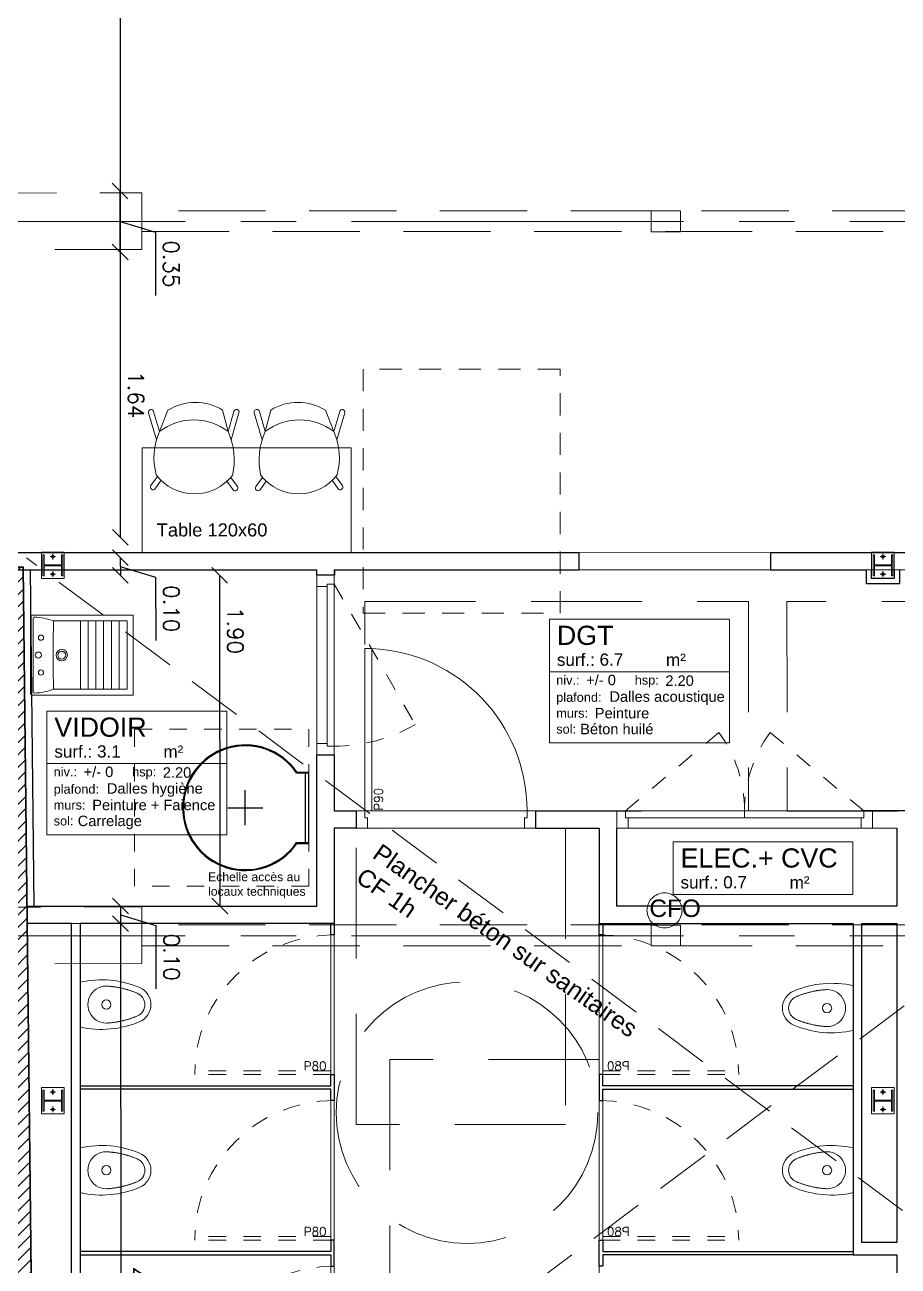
# Model space of a CAD drawing. Header units: metres. Extents: x -32.2 to 3, y -11.4 to 27.4.
# Drawn here: x -27.67 to -22.66, y 2.24 to 9.36 of the extents above; entities that cross this region are included whole.
import ezdxf

# ---------------------------------------------------------------- set-up
doc = ezdxf.new("R2010")
doc.units = ezdxf.units.M
doc.header["$PDMODE"] = 35
for name, pattern in [('1808PS0Ex1$0$CENTER2', [28.575, 19.05, -3.175, 3.175, -3.175]), ('1808PS0Ex1$0$DASHED', [0.75, 0.5, -0.25]), ('1808PS0Ex1$0$DASHED2', [9.525, 6.35, -3.175]), ('1808PS0Ex1$0$INTERROMPU2', [9.525, 6.35, -3.175]), ('DASHED', [0.75, 0.5, -0.25]), ('DASHED2', [9.525, 6.35, -3.175]), ('INTERROMPU2', [9.525, 6.35, -3.175])]:
    doc.linetypes.add(name, pattern=pattern)
doc.layers.get('0').update_dxf_attribs({"linetype": 'CONTINUOUS'})
doc.layers.get('DEFPOINTS').update_dxf_attribs({"linetype": 'CONTINUOUS'})
for name, color, linetype, lineweight in [('1808PS0Ex1$0$Ar0-Axe2', 25, '1808PS0Ex1$0$CENTER2', 5), ('1808PS0Ex1$0$Ar0-Handicap', 25, '1808PS0Ex1$0$INTERROMPU2', 5), ('1808PS0Ex1$0$Ar0-Texte1', 25, 'CONTINUOUS', 15), ('1808PS0Ex1$0$Ar2-Maçon', 25, 'CONTINUOUS', 35), ('1808PS0Ex1$0$Ar6-Projection', 33, '1808PS0Ex1$0$DASHED2', 9), ('Ar0-Cote', 1, 'CONTINUOUS', 5), ('Ar0-Etiquettes', 9, 'CONTINUOUS', 5), ('Ar0-Handicap', 8, 'INTERROMPU2', 5), ('Ar0-Texte1', 2, 'CONTINUOUS', 15), ('Ar0-Texte2', 6, 'CONTINUOUS', 15), ('Ar2-Vue-FIN', 9, 'CONTINUOUS', 9), ('Ar3-Charpente', 6, 'CONTINUOUS', 18), ('Ar4-Incendie', 1, 'CONTINUOUS', 25), ('Ar4-Plomberie', 1, 'CONTINUOUS', 5), ('Ar6-Cloison', 3, 'CONTINUOUS', 25), ('Ar6-Doublage', 2, 'CONTINUOUS', 25), ('Ar6-Projection', 1, 'DASHED2', 9), ('Ar7-Porte', 4, 'CONTINUOUS', 9), ('Ar8-Serrurerie', 4, 'CONTINUOUS', 18), ('Ar9-Mobilier-2', 2, 'CONTINUOUS', 9)]:
    doc.layers.add(name, color=color, linetype=linetype, lineweight=lineweight)
doc.layers.add('Ar0-SU', color=42, linetype='CONTINUOUS', lineweight=5, plot=False)
doc.styles.add('1808PS0Ex1$0$HELV', font='swiss.ttf')
doc.styles.add('HELV', font='swiss.ttf')
doc.styles.get("Standard").update_dxf_attribs({"font": 'romans.shx'})
doc.dimstyles.new('50E', dxfattribs={"dimscale": 0.5, "dimtxt": 0.18, "dimasz": 0.18, "dimexe": 0.18, "dimexo": 0.0625, "dimgap": 0.09, "dimtad": 1, "dimzin": 0, "dimdsep": 46, "dimtxsty": 'Standard', "dimblk1": 'OBLIQUE', "dimblk2": 'OBLIQUE', "dimsah": 1, "dimcen": 0, "dimse1": 1, "dimse2": 1, "dimclrt": 256, "dimadec": 0, "dimazin": 0, "dimtfac": 1, "dimtofl": 0, "dimtmove": 0, "dimatfit": 3, "dimldrblk": 'OBLIQUE', "dimfxl": 1, "dimtolj": 1, "dimtzin": 0, "dimarcsym": 0})

# ---------------------------------------------------------------- blocks, each defined once
blk = doc.blocks.new('1808PS0Ex1')
at = {"layer": '1808PS0Ex1$0$Ar2-Maçon'}
h = blk.add_hatch(dxfattribs=at)
h.set_pattern_fill('ANSI31', color=256, scale=0.4, style=0)
h.set_pattern_definition([(45, (-30.7073, -100), (-0.03535534, 0.03535534), [])])
h.paths.add_polyline_path([(-27.6167, 0.55), (-27.7769, 0.55), (-27.7706, 0), (-27.6106, 0)])
h.paths.add_polyline_path([(-28.7406, 9.2812), (-28.9006, 9.2812), (-28.9006, 6.0906), (-27.8406, 6.0906), (-27.7866, 1.3494), (-27.6262, 1.3494), (-27.6806, 6.2506), (-28.7406, 6.2506)])
h.paths.add_polyline_path([(-28.9006, 11.2112), (-28.7406, 11.2112), (-28.7406, 24.3785), (-6.0806, 24.3785), (-0.4017, 24.4068), (-0.3884, 23.602), (0.2715, 23.6128), (0.2551, 24.6101), (-6.0811, 24.5785), (-30.4082, 24.5785), (-30.4082, 24.3785), (-28.9006, 24.3785)])
at = {"layer": '1808PS0Ex1$0$Ar0-Axe2', "ltscale": 0.1}
for p, q in [((1.824, 8.2311), (-30.4082, 8.2311)), ((1.824, 4.1361), (-30.4082, 4.1361))]:
    blk.add_line(p, q, dxfattribs=at)
at = {"layer": '1808PS0Ex1$0$Ar0-Handicap', "ltscale": 0.1}
blk.add_circle((-24.0032, 4.2813), 0.1005, dxfattribs=at)
at = {"layer": '1808PS0Ex1$0$Ar2-Maçon'}
blk.add_lwpolyline([(-27.7769, 0.55), (-27.7706, 0), (-27.6106, 0), (-27.6806, 6.2506), (-28.7406, 6.2506), (-28.7406, 9.2812)], dxfattribs=at)
at = {"layer": '1808PS0Ex1$0$Ar6-Projection', "linetype": '1808PS0Ex1$0$DASHED'}
for points in [[(-28.7406, 8.3936), (-27.0002, 8.3961), (-27.0002, 8.0711), (-28.7406, 8.0686)], [(-21.0409, 8.2936), (-27.0002, 8.2936), (-27.0002, 8.1736), (-21.0409, 8.1736)], [(-24.0806, 8.2926), (-23.9106, 8.2926), (-23.9106, 8.1726), (-24.0806, 8.1726)], [(-28.8306, 4.2986), (-27.0002, 4.3011), (-27.0002, 3.9761), (-28.8306, 3.9736)], [(-21.0409, 4.1986), (-27.0002, 4.1986), (-27.0002, 4.0786), (-21.0409, 4.0786)], [(-24.0806, 4.1976), (-23.9106, 4.1976), (-23.9106, 4.0776), (-24.0806, 4.0776)]]:
    blk.add_lwpolyline(points, close=True, dxfattribs=at)
at = {"layer": '1808PS0Ex1$0$Ar0-Texte1', "insert": (-24.0899, 4.3439), "char_height": 0.1, "attachment_point": 1, "style": '1808PS0Ex1$0$HELV'}
blk.add_mtext_dynamic_manual_height_columns('CFO', width=0.214538, gutter_width=4, heights=[0], dxfattribs=at)
blk = doc.blocks.new('WC2')
at = {"layer": 'Ar4-Plomberie'}
h = blk.add_hatch(color=255, dxfattribs=at)
h.dxf.hatch_style = 1
h.paths.add_polyline_path([(0.145, 0), (-0.145, 0, 0.157578), (-0.1105, -0.3869, 0.661383), (0.1104, -0.387, 0.157625)])
h.paths.add_polyline_path([(0.12, -0.17), (0.1199, -0.1741), (0.1194, -0.1782), (0.1193, -0.1823), (0.1188, -0.1864), (0.1187, -0.1906), (0.1182, -0.1946), (0.1178, -0.1987), (0.1174, -0.2028), (0.1169, -0.2069), (0.1165, -0.211), (0.1159, -0.2151), (0.1154, -0.2191), (0.1149, -0.2232), (0.1142, -0.2273), (0.1136, -0.2313), (0.113, -0.2354), (0.1123, -0.2395), (0.1117, -0.2435), (0.1107, -0.2475), (0.1101, -0.2516), (0.1093, -0.2556), (0.1087, -0.2597), (0.1059, -0.2717), (0.105, -0.2759), (0.1038, -0.2799), (0.103, -0.284), (0.1017, -0.288), (0.1009, -0.2921), (0.0997, -0.2962), (0.0986, -0.3002), (0.0975, -0.3042), (0.0963, -0.3082), (0.0951, -0.3122), (0.0938, -0.3162), (0.0926, -0.3202), (0.0913, -0.3242), (0.0899, -0.3282), (0.0886, -0.3321), (0.0873, -0.3361), (0.0858, -0.34), (0.0844, -0.344), (0.0828, -0.3479), (0.0814, -0.3518), (0.08, -0.3557), (0.0786, -0.3597), (0.0736, -0.3713, -0.661119), (-0.0736, -0.3714), (-0.0786, -0.3597), (-0.08, -0.3557), (-0.0814, -0.3518), (-0.0828, -0.3479), (-0.0844, -0.344), (-0.0858, -0.34), (-0.0873, -0.3361), (-0.0886, -0.3321), (-0.0899, -0.3282), (-0.0913, -0.3242), (-0.0926, -0.3202), (-0.0938, -0.3162), (-0.0951, -0.3122), (-0.0963, -0.3082), (-0.0975, -0.3042), (-0.0986, -0.3002), (-0.0997, -0.2962), (-0.1009, -0.2921), (-0.1017, -0.288), (-0.103, -0.284), (-0.1038, -0.2799), (-0.105, -0.2759), (-0.1059, -0.2717), (-0.1087, -0.2597), (-0.1093, -0.2556), (-0.1101, -0.2516), (-0.1107, -0.2475), (-0.1117, -0.2435), (-0.1123, -0.2395), (-0.113, -0.2354), (-0.1136, -0.2313), (-0.1142, -0.2273), (-0.1149, -0.2232), (-0.1154, -0.2191), (-0.1159, -0.2151), (-0.1165, -0.211), (-0.1169, -0.2069), (-0.1174, -0.2028), (-0.1178, -0.1987), (-0.1182, -0.1946), (-0.1187, -0.1906), (-0.1188, -0.1864), (-0.1193, -0.1823), (-0.1194, -0.1782), (-0.1199, -0.1741), (-0.12, -0.17, -1)], flags=16)
h.paths.add_polyline_path([(0.03, -0.17, -1), (-0.03, -0.17, -1)], flags=0)
h.paths.add_polyline_path([(-0.12, -0.17), (-0.1199, -0.1741), (-0.1194, -0.1782), (-0.1193, -0.1823), (-0.1188, -0.1864), (-0.1187, -0.1906), (-0.1182, -0.1946), (-0.1178, -0.1987), (-0.1174, -0.2028), (-0.1169, -0.2069), (-0.1165, -0.211), (-0.1159, -0.2151), (-0.1154, -0.2191), (-0.1149, -0.2232), (-0.1142, -0.2273), (-0.1136, -0.2313), (-0.113, -0.2354), (-0.1123, -0.2395), (-0.1117, -0.2435), (-0.1107, -0.2475), (-0.1101, -0.2516), (-0.1093, -0.2556), (-0.1087, -0.2597), (-0.1059, -0.2717), (-0.105, -0.2759), (-0.1038, -0.2799), (-0.103, -0.284), (-0.1017, -0.288), (-0.1009, -0.2921), (-0.0997, -0.2962), (-0.0986, -0.3002), (-0.0975, -0.3042), (-0.0963, -0.3082), (-0.0951, -0.3122), (-0.0938, -0.3162), (-0.0926, -0.3202), (-0.0913, -0.3242), (-0.0899, -0.3282), (-0.0886, -0.3321), (-0.0873, -0.3361), (-0.0858, -0.34), (-0.0844, -0.344), (-0.0828, -0.3479), (-0.0814, -0.3518), (-0.08, -0.3557), (-0.0786, -0.3597), (-0.0736, -0.3714, 0.661119), (0.0736, -0.3713), (0.0786, -0.3597), (0.08, -0.3557), (0.0814, -0.3518), (0.0828, -0.3479), (0.0844, -0.344), (0.0858, -0.34), (0.0873, -0.3361), (0.0886, -0.3321), (0.0899, -0.3282), (0.0913, -0.3242), (0.0926, -0.3202), (0.0938, -0.3162), (0.0951, -0.3122), (0.0963, -0.3082), (0.0975, -0.3042), (0.0986, -0.3002), (0.0997, -0.2962), (0.1009, -0.2921), (0.1017, -0.288), (0.103, -0.284), (0.1038, -0.2799), (0.105, -0.2759), (0.1059, -0.2717), (0.1087, -0.2597), (0.1093, -0.2556), (0.1101, -0.2516), (0.1107, -0.2475), (0.1117, -0.2435), (0.1123, -0.2395), (0.113, -0.2354), (0.1136, -0.2313), (0.1142, -0.2273), (0.1149, -0.2232), (0.1154, -0.2191), (0.1159, -0.2151), (0.1165, -0.211), (0.1169, -0.2069), (0.1174, -0.2028), (0.1178, -0.1987), (0.1182, -0.1946), (0.1187, -0.1906), (0.1188, -0.1864), (0.1193, -0.1823), (0.1194, -0.1782), (0.1199, -0.1741), (0.12, -0.17, 1)], flags=16)
blk.add_line((-0.145, 0), (0.145, 0), dxfattribs=at)
for points in [[(-0.12, -0.17), (-0.1199, -0.1741), (-0.1194, -0.1782), (-0.1193, -0.1823), (-0.1188, -0.1864), (-0.1187, -0.1906), (-0.1182, -0.1946), (-0.1178, -0.1987), (-0.1174, -0.2028), (-0.1169, -0.2069), (-0.1165, -0.211), (-0.1159, -0.2151), (-0.1154, -0.2191), (-0.1149, -0.2232), (-0.1142, -0.2273), (-0.1136, -0.2313), (-0.113, -0.2354), (-0.1123, -0.2395), (-0.1117, -0.2435), (-0.1107, -0.2475), (-0.1101, -0.2516), (-0.1093, -0.2556), (-0.1087, -0.2597), (-0.1059, -0.2717), (-0.105, -0.2759), (-0.1038, -0.2799), (-0.103, -0.284), (-0.1017, -0.288), (-0.1009, -0.2921), (-0.0997, -0.2962), (-0.0986, -0.3002), (-0.0975, -0.3042), (-0.0963, -0.3082), (-0.0951, -0.3122), (-0.0938, -0.3162), (-0.0926, -0.3202), (-0.0913, -0.3242), (-0.0899, -0.3282), (-0.0886, -0.3321), (-0.0873, -0.3361), (-0.0858, -0.34), (-0.0844, -0.344), (-0.0828, -0.3479), (-0.0814, -0.3518), (-0.08, -0.3557), (-0.0786, -0.3597), (-0.0736, -0.3713)], [(0.12, -0.17), (0.1199, -0.1741), (0.1194, -0.1782), (0.1193, -0.1823), (0.1188, -0.1864), (0.1187, -0.1906), (0.1182, -0.1946), (0.1178, -0.1987), (0.1174, -0.2028), (0.1169, -0.2069), (0.1165, -0.211), (0.1159, -0.2151), (0.1154, -0.2191), (0.1149, -0.2232), (0.1142, -0.2273), (0.1136, -0.2313), (0.113, -0.2354), (0.1123, -0.2395), (0.1117, -0.2435), (0.1107, -0.2475), (0.1101, -0.2516), (0.1093, -0.2556), (0.1087, -0.2597), (0.1059, -0.2717), (0.105, -0.2759), (0.1038, -0.2799), (0.103, -0.284), (0.1017, -0.288), (0.1009, -0.2921), (0.0997, -0.2962), (0.0986, -0.3002), (0.0975, -0.3042), (0.0963, -0.3082), (0.0951, -0.3122), (0.0938, -0.3162), (0.0926, -0.3202), (0.0913, -0.3242), (0.0899, -0.3282), (0.0886, -0.3321), (0.0873, -0.3361), (0.0858, -0.34), (0.0844, -0.344), (0.0828, -0.3479), (0.0814, -0.3518), (0.08, -0.3557), (0.0786, -0.3597), (0.0736, -0.3713)]]:
    blk.add_lwpolyline(points, dxfattribs=at)
blk.add_circle((0, -0.17), 0.03, dxfattribs=at)
for centre, radius, start, end in [((0.4709, -0.14), 0.6316, 167.19287, 203.0127), ((0, -0.17), 0.12, 352.4736, 187.5239), ((-0.4709, -0.14), 0.6316, 336.9874, 12.80713), ((0, -0.34), 0.12, 203.0126, 336.9874), ((0, -0.34), 0.08, 203.0126, 337.2732)]:
    blk.add_arc(centre, radius, start, end, dxfattribs=at)
blk = doc.blocks.new('P90e10')
for points in [[(0.09, 0.1), (0.09, 1.03), (0.05, 1.03), (0.05, 0.1)], [(0.05, 0.1), (0.05, 0.06), (0.065, 0.06), (0.065, 0), (0, 0), (0, 0.1)], [(0.965, 0.06), (0.965, 0), (1.03, 0), (1.03, 0.1), (0.98, 0.1), (0.98, 0.06)]]:
    blk.add_lwpolyline(points, close=True)
blk.add_arc((0.0492, 0.1001), 0.9308, 359.99266, 87.49163)
blk.add_attdef('PORTE', (0.153, 0.1), '', height=0.05, rotation=90)
blk = doc.blocks.new('P90e10pl')
for points in [[(0, -0.05), (0.04, -0.05), (0.04, -0.065), (0.1, -0.065), (0.1, 0), (0, 0)], [(0.04, -0.05), (0.04, -0.98), (0, -0.98), (0, -0.05)], [(0.04, -0.965), (0.1, -0.965), (0.1, -1.03), (0, -1.03), (0, -0.98), (0.04, -0.98)]]:
    blk.add_lwpolyline(points, close=True)
at = {"layer": 'Ar2-Vue-FIN', "linetype": 'DASHED', "ltscale": 0.2}
blk.add_lwpolyline([(0, -0.05), (-0.4651, -0.8555)], dxfattribs=at)
blk.add_arc((-0.0001, -0.0492), 0.9308, 240.03014, 270.00734, dxfattribs=at)
blk = doc.blocks.new('Etiq-BIG-piece')
at = {"layer": 'Ar0-Texte1'}
blk.add_lwpolyline([(-0.4659, 0.6589), (0.5659, 0.6589), (0.5659, 0.3576), (-0.4659, 0.3576)], close=True, dxfattribs=at)
at = {"layer": 'Ar0-Texte2'}
blk.add_lwpolyline([(-0.4659, 0.6589), (0.5659, 0.6589), (0.5659, -0.05), (-0.4659, -0.05)], close=True, dxfattribs=at)
at = {"layer": 'Ar0-Texte1', "char_height": 0.07, "width": 0.155302, "attachment_point": 1, "style": 'HELV'}
for s, insert in [('surf.:', (-0.423, 0.4616)), ('m²', (0.2025, 0.4616))]:
    blk.add_mtext(s, dxfattribs=dict(at, insert=insert))
at = {"layer": 'Ar0-Texte1', "style": 'HELV'}
blk.add_attdef('NOM', (-0.423, 0.5117), '', height=0.11, rotation=360, dxfattribs=at)
blk.add_attdef('SURFACE', (-0.1783, 0.3926), '', height=0.07, dxfattribs=at)
at = {"layer": 'Ar0-Texte2', "width": 0.141184, "attachment_point": 1, "style": 'HELV'}
for s, insert, char_height in [('{\\fArial|b0|i0|c0|p34;niv.:}', (-0.4269, 0.3364), 0.052306), ('{\\fArial|b0|i0|c0|p34;hsp:}', (0.0233, 0.3364), 0.05229), ('{\\fArial|b0|i0|c0|p34;plafond:}', (-0.4269, 0.2377), 0.052306), ('{\\fArial|b0|i0|c0|p34;murs:}', (-0.4269, 0.1466), 0.052306), ('{\\fArial|b0|i0|c0|p34;sol:}', (-0.4269, 0.0554), 0.052306)]:
    blk.add_mtext(s, dxfattribs=dict(at, insert=insert, char_height=char_height))
at = {"layer": 'Ar0-Texte2', "style": 'HELV'}
for tag, p in [('NIV', (-0.2549, 0.2805)), ('HSP', (0.1991, 0.2767)), ('MTX-P', (-0.1218, 0.1855)), ('MTX-MURS', (-0.2055, 0.0904)), ('MTX-SOL', (-0.2891, -0.0007))]:
    blk.add_attdef(tag, p, '', height=0.06, rotation=360, dxfattribs=at)
blk = doc.blocks.new('Etiq-SML-piece')
at = {"layer": 'Ar0-Texte1'}
blk.add_lwpolyline([(-0.4659, 0.6589), (0.5659, 0.6589), (0.5659, 0.3576), (-0.4659, 0.3576)], close=True, dxfattribs=at)
at = {"layer": 'Ar0-Texte1', "char_height": 0.07, "width": 0.155302, "attachment_point": 1, "style": 'HELV'}
for s, insert in [('surf.:', (-0.423, 0.4616)), ('m²', (0.2025, 0.4616))]:
    blk.add_mtext(s, dxfattribs=dict(at, insert=insert))
at = {"layer": 'Ar0-Texte1', "style": 'HELV'}
blk.add_attdef('NOM', (-0.423, 0.5117), '', height=0.11, rotation=360, dxfattribs=at)
blk.add_attdef('SURFACE', (-0.1783, 0.3926), '', height=0.07, dxfattribs=at)
blk = doc.blocks.new('LOTTUS')
blk.add_lwpolyline([(0.1099, -0.2173, -0.495738), (0.1065, 0.219, -0.164412), (0.3582, 0.1947, -0.338116), (0.3577, -0.199, -0.174593)], format="xyb", close=True)
for points in [[(0.0727, 0.1881), (0.0244, 0.2237, -1), (0.0422, 0.2478), (0.0945, 0.2093)], [(0.3111, 0.2124), (0.4651, 0.2569, -1), (0.4735, 0.228), (0.3582, 0.1947)], [(0.3582, 0.1947), (0.4807, 0.1632, -0.283272), (0.4803, -0.1512), (0.3577, -0.199)], [(0.0782, -0.1885), (0.0299, -0.2241, 1), (0.0477, -0.2482), (0.1001, -0.2096)], [(0.3099, -0.2165), (0.4651, -0.2613, 1), (0.4735, -0.2325), (0.3582, -0.1992)]]:
    blk.add_lwpolyline(points, format="xyb")
blk = doc.blocks.new('MOB_1xtable120x60')
for points in [[(0, 0.6), (1.2, 0.6), (1.2, 0), (0, 0), (0, 0.6)], [(1.2, 0), (1.2, 0.6)], [(1.2, 0.6), (1.2, 0)]]:
    blk.add_lwpolyline(points)
at = {"xscale": -0.9999999999999997, "rotation": 269.9974454523129}
blk.add_blockref('LOTTUS', (0.2991, 0.3349), dxfattribs=at)
at = {"rotation": 90.00255448109125}
blk.add_blockref('LOTTUS', (0.9009, 0.3349), dxfattribs=at)
at = {"layer": 'Ar0-Texte2', "insert": (0.0841, 0.1661), "char_height": 0.075, "attachment_point": 1, "style": 'HELV'}
blk.add_mtext_dynamic_manual_height_columns('Table 120x60', width=1.293246, gutter_width=4, heights=[0], dxfattribs=at)
blk = doc.blocks.new('Vidoir')
for p, q in [((0, 0), (-0.2202, 0)), ((0, 0), (0.2202, 0)), ((-0.1659, -0.015), (-0.2079, -0.015)), ((0, -0.015), (-0.1659, -0.015)), ((0, -0.015), (0.1659, -0.015)), ((0.1659, -0.015), (0.2079, -0.015))]:
    blk.add_line(p, q)
for points in [[(-0.23, -0.0079), (-0.23, -0.5079), (-0.23, -0.589), (0, -0.589)], [(0.23, -0.0079), (0.23, -0.5079), (0.23, -0.589), (0, -0.589)], [(-0.1961, -0.1317), (-0.1961, -0.5079), (-0.1961, -0.5551), (0, -0.5551)], [(0.1961, -0.1317), (0.1961, -0.5079), (0.1961, -0.5551), (0, -0.5551)], [(-0.1961, -0.287), (0, -0.287)], [(-0.1961, -0.3312), (0, -0.3312)], [(0.1961, -0.287), (0, -0.287)], [(0.1961, -0.3312), (0, -0.3312)], [(-0.1961, -0.3754), (0, -0.3754)], [(-0.1961, -0.4196), (0, -0.4196)], [(0.1961, -0.3754), (0, -0.3754)], [(0.1961, -0.4196), (0, -0.4196)], [(-0.1961, -0.4638), (0, -0.4638)], [(0.1961, -0.4638), (0, -0.4638)], [(-0.1961, -0.5079), (0, -0.5079)], [(0.1961, -0.5079), (0, -0.5079)]]:
    blk.add_lwpolyline(points)
for centre, radius in [((-0.1, -0.06), 0.015), ((0, -0.045), 0.0175), ((0.1, -0.06), 0.015), ((0, -0.1793), 0.0325), ((0, -0.1793), 0.0225)]:
    blk.add_circle(centre, radius)
for centre, radius, start, end in [((-0.2202, -0.01), 0.01, 90, 168.15863), ((-0.2079, -0.025), 0.01, 90, 168.9305), ((0.1514, -0.0058), 0.3696, 182.67596, 199.90376), ((-0.1514, -0.0058), 0.3696, 340.09624, 357.32404), ((0.2079, -0.025), 0.01, 11.0695, 90), ((0.2202, -0.01), 0.01, 11.84137, 90), ((0.8357, -110.9755), 110.8487, 90.431965, 90.533323), ((-0.8357, -110.9755), 110.8487, 89.466679, 89.568036)]:
    blk.add_arc(centre, radius, start, end)
blk = doc.blocks.new('1808-Porte local CVC')
at = {"layer": 'Ar2-Vue-FIN', "linetype": 'DASHED', "ltscale": 0.2}
for points in [[(-24.0874, 4.8527), (-23.5515, 5.3009)], [(-22.7209, 4.8527), (-23.2569, 5.3009)]]:
    blk.add_lwpolyline(points, dxfattribs=at)
for centre, start, end in [((-24.1574, 4.8535), 359.94014, 36.44101), ((-22.6509, 4.8535), 143.55899, 180.05986)]:
    blk.add_arc(centre, 0.7533, start, end, dxfattribs=at)
at = {"layer": 'Ar7-Porte'}
for points in [[(-24.0874, 4.8527), (-24.0874, 4.8127), (-24.0724, 4.8127), (-24.0724, 4.7527), (-24.1374, 4.7527), (-24.1374, 4.8527)], [(-24.0874, 4.8127), (-23.4042, 4.8127), (-23.4042, 4.8527), (-24.0874, 4.8527)], [(-22.7209, 4.8127), (-23.4042, 4.8127), (-23.4042, 4.8527), (-22.7209, 4.8527)], [(-22.7209, 4.8527), (-22.7209, 4.8127), (-22.7359, 4.8127), (-22.7359, 4.7527), (-22.6709, 4.7527), (-22.6709, 4.8527)]]:
    blk.add_lwpolyline(points, close=True, dxfattribs=at)
blk = doc.blocks.new('1808-Porte 80 2mm')
at = {"layer": 'Ar7-Porte', "color": 250, "linetype": 'DASHED', "ltscale": 0.06}
for p, q in [((-25.9474, 2.3913), (-26.7274, 2.3913)), ((-25.9474, 2.4113), (-26.7272, 2.4113))]:
    blk.add_line(p, q, dxfattribs=at)
at = {"layer": 'Ar7-Porte'}
blk.add_lwpolyline([(-25.9474, 3.1913), (-25.9474, 2.3913), (-25.9274, 2.3913), (-25.9274, 3.1913)], close=True, dxfattribs=at)
at = {"layer": 'Ar7-Porte', "color": 250, "linetype": 'DASHED', "ltscale": 0.06}
blk.add_arc((-25.9274, 2.3913), 0.8, 90, 180, dxfattribs=at)
at = {"layer": 'Ar7-Porte'}
blk.add_text('P80', height=0.05, dxfattribs=at).set_placement((-26.1022, 2.4144))
blk = doc.blocks.new('_OBLIQUE')
at = {"color": 0, "linetype": 'ByBlock'}
blk.add_line((-0.5, -0.5), (0.5, 0.5), dxfattribs=at)
blk = doc.blocks.new('*D35')
at = {"layer": 'Ar0-Cote', "color": 0, "lineweight": -2, "transparency": 16777216}
blk.add_line((-27.1268, 12.0867), (-27.1249, 8.4067), dxfattribs=at)
at = {"layer": 'DEFPOINTS', "color": 0, "transparency": 16777216}
for p in [(-28.1003, 12.0862), (-28.0992, 8.4062), (-27.1249, 8.4067)]:
    blk.add_point(p, dxfattribs=at)
at = {"layer": 'Ar0-Cote', "color": 0, "lineweight": -2, "transparency": 16777216, "xscale": 0.09, "yscale": 0.09, "zscale": 0.09}
for p, rotation in [((-27.1268, 12.0867), 90.02999793016518), ((-27.1249, 8.4067), 270.0299979301652)]:
    blk.add_blockref('_OBLIQUE', p, dxfattribs=dict(at, rotation=rotation))
at = {"layer": 'Ar0-Cote', "transparency": 16777216, "insert": (-27.0358, 10.2467), "char_height": 0.09, "attachment_point": 5, "rotation": 270.03}
blk.add_mtext('\\A1;3.68', dxfattribs=at)
blk = doc.blocks.new('*D36')
at = {"layer": 'Ar0-Cote', "color": 0, "lineweight": -2, "transparency": 16777216}
for p, q in [((-27.1249, 8.4067), (-27.1247, 8.0564)), ((-27.1248, 8.2315), (-26.9223, 8.1709)), ((-26.9223, 8.1709), (-26.9221, 7.8066))]:
    blk.add_line(p, q, dxfattribs=at)
at = {"layer": 'DEFPOINTS', "color": 0, "transparency": 16777216}
for p in [(-28.0992, 8.4062), (-28.1006, 8.0559), (-27.1247, 8.0564)]:
    blk.add_point(p, dxfattribs=at)
at = {"layer": 'Ar0-Cote', "color": 0, "lineweight": -2, "transparency": 16777216, "xscale": 0.09, "yscale": 0.09, "zscale": 0.09}
for p, rotation in [((-27.1249, 8.4067), 90.02999793016518), ((-27.1247, 8.0564), 270.0299979301652)]:
    blk.add_blockref('_OBLIQUE', p, dxfattribs=dict(at, rotation=rotation))
at = {"layer": 'Ar0-Cote', "transparency": 16777216, "insert": (-26.8322, 7.9888), "char_height": 0.09, "attachment_point": 5, "rotation": 270.03}
blk.add_mtext('\\A1;0.35', dxfattribs=at)
blk = doc.blocks.new('*D37')
at = {"layer": 'Ar0-Cote', "color": 0, "lineweight": -2, "transparency": 16777216}
for p, q in [((-27.1247, 8.0564), (-27.1249, 8.4067)), ((-27.1248, 8.2315), (-26.9223, 8.1709)), ((-26.9223, 8.1709), (-26.9221, 7.8066))]:
    blk.add_line(p, q, dxfattribs=at)
at = {"layer": 'DEFPOINTS', "color": 0, "transparency": 16777216}
for p in [(-28.0992, 8.4062), (-27.1249, 8.4067), (-28.1006, 8.0559)]:
    blk.add_point(p, dxfattribs=at)
at = {"layer": 'Ar0-Cote', "color": 0, "lineweight": -2, "transparency": 16777216, "xscale": 0.09, "yscale": 0.09, "zscale": 0.09}
for p, rotation in [((-27.1249, 8.4067), 90.02999793016518), ((-27.1247, 8.0564), 270.0299979301652)]:
    blk.add_blockref('_OBLIQUE', p, dxfattribs=dict(at, rotation=rotation))
at = {"layer": 'Ar0-Cote', "transparency": 16777216, "insert": (-26.8322, 7.9888), "char_height": 0.09, "attachment_point": 5, "rotation": 270.03}
blk.add_mtext('\\A1;0.35', dxfattribs=at)
blk = doc.blocks.new('*D38')
at = {"layer": 'Ar0-Cote', "color": 0, "lineweight": -2, "transparency": 16777216}
for p, q in [((-27.1249, 8.4067), (-27.1247, 8.0564)), ((-27.1248, 8.2315), (-26.9223, 8.1709)), ((-26.9223, 8.1709), (-26.9221, 7.8066))]:
    blk.add_line(p, q, dxfattribs=at)
at = {"layer": 'DEFPOINTS', "color": 0, "transparency": 16777216}
for p in [(-28.0992, 8.4062), (-28.0992, 8.0559), (-27.1247, 8.0564)]:
    blk.add_point(p, dxfattribs=at)
at = {"layer": 'Ar0-Cote', "color": 0, "lineweight": -2, "transparency": 16777216, "xscale": 0.09, "yscale": 0.09, "zscale": 0.09}
for p, rotation in [((-27.1249, 8.4067), 90.02999793016518), ((-27.1247, 8.0564), 270.0299979301652)]:
    blk.add_blockref('_OBLIQUE', p, dxfattribs=dict(at, rotation=rotation))
at = {"layer": 'Ar0-Cote', "transparency": 16777216, "insert": (-26.8322, 7.9888), "char_height": 0.09, "attachment_point": 5, "rotation": 270.03}
blk.add_mtext('\\A1;0.35', dxfattribs=at)
blk = doc.blocks.new('*D39')
at = {"layer": 'Ar0-Cote', "color": 0, "lineweight": -2, "transparency": 16777216}
blk.add_line((-27.1247, 8.0564), (-27.1238, 6.4205), dxfattribs=at)
at = {"layer": 'DEFPOINTS', "color": 0, "transparency": 16777216}
for p in [(-28.0992, 8.0559), (-28.0992, 6.42), (-27.1238, 6.4205)]:
    blk.add_point(p, dxfattribs=at)
at = {"layer": 'Ar0-Cote', "color": 0, "lineweight": -2, "transparency": 16777216, "xscale": 0.09, "yscale": 0.09, "zscale": 0.09}
for p, rotation in [((-27.1247, 8.0564), 90.02999793016518), ((-27.1238, 6.4205), 270.0299979301652)]:
    blk.add_blockref('_OBLIQUE', p, dxfattribs=dict(at, rotation=rotation))
at = {"layer": 'Ar0-Cote', "transparency": 16777216, "insert": (-27.0343, 7.2385), "char_height": 0.09, "attachment_point": 5, "rotation": 270.03}
blk.add_mtext('\\A1;1.64', dxfattribs=at)
blk = doc.blocks.new('*D40')
at = {"layer": 'Ar0-Cote', "color": 0, "lineweight": -2, "transparency": 16777216}
for p, q in [((-27.1238, 6.3045), (-27.1237, 6.2031)), ((-27.1238, 6.2538), (-26.9212, 6.1931)), ((-26.9212, 6.1931), (-26.921, 5.8289))]:
    blk.add_line(p, q, dxfattribs=at)
at = {"layer": 'DEFPOINTS', "color": 0, "transparency": 16777216}
for p in [(-28.0992, 6.304), (-27.4778, 6.2029), (-27.1237, 6.2031)]:
    blk.add_point(p, dxfattribs=at)
at = {"layer": 'Ar0-Cote', "color": 0, "lineweight": -2, "transparency": 16777216, "xscale": 0.09, "yscale": 0.09, "zscale": 0.09}
for p, rotation in [((-27.1238, 6.3045), 90.02999793016518), ((-27.1237, 6.2031), 270.0299979301652)]:
    blk.add_blockref('_OBLIQUE', p, dxfattribs=dict(at, rotation=rotation))
at = {"layer": 'Ar0-Cote', "transparency": 16777216, "insert": (-26.8311, 6.0111), "char_height": 0.09, "attachment_point": 5, "rotation": 270.03}
blk.add_mtext('\\A1;0.10', dxfattribs=at)
blk = doc.blocks.new('*D41')
at = {"layer": 'Ar0-Cote', "color": 0, "lineweight": -2, "transparency": 16777216}
blk.add_line((-26.5542, 6.2031), (-26.5532, 4.3059), dxfattribs=at)
at = {"layer": 'DEFPOINTS', "color": 0, "transparency": 16777216}
for p in [(-26.9082, 6.2029), (-27.0493, 4.3057), (-26.5532, 4.3059)]:
    blk.add_point(p, dxfattribs=at)
at = {"layer": 'Ar0-Cote', "color": 0, "lineweight": -2, "transparency": 16777216, "xscale": 0.09, "yscale": 0.09, "zscale": 0.09}
for p, rotation in [((-26.5542, 6.2031), 90.02999793016518), ((-26.5532, 4.3059), 270.0299979301652)]:
    blk.add_blockref('_OBLIQUE', p, dxfattribs=dict(at, rotation=rotation))
at = {"layer": 'Ar0-Cote', "transparency": 16777216, "insert": (-26.4644, 5.8866), "char_height": 0.09, "attachment_point": 5, "rotation": 270.03}
blk.add_mtext('\\A1;1.90', dxfattribs=at)
blk = doc.blocks.new('*D42')
at = {"layer": 'Ar0-Cote', "color": 0, "lineweight": -2, "transparency": 16777216}
for p, q in [((-27.1227, 4.3059), (-27.1227, 4.206)), ((-27.1227, 4.256), (-26.9202, 4.1953)), ((-26.9202, 4.1953), (-26.92, 3.831))]:
    blk.add_line(p, q, dxfattribs=at)
at = {"layer": 'DEFPOINTS', "color": 0, "transparency": 16777216}
for p in [(-27.6189, 4.3057), (-27.6187, 4.2058), (-27.1227, 4.206)]:
    blk.add_point(p, dxfattribs=at)
at = {"layer": 'Ar0-Cote', "color": 0, "lineweight": -2, "transparency": 16777216, "xscale": 0.09, "yscale": 0.09, "zscale": 0.09}
for p, rotation in [((-27.1227, 4.3059), 90.02999793016518), ((-27.1227, 4.206), 270.0299979301652)]:
    blk.add_blockref('_OBLIQUE', p, dxfattribs=dict(at, rotation=rotation))
at = {"layer": 'Ar0-Cote', "transparency": 16777216, "insert": (-26.8301, 4.0132), "char_height": 0.09, "attachment_point": 5, "rotation": 270.03}
blk.add_mtext('\\A1;0.10', dxfattribs=at)
blk = doc.blocks.new('*D43')
at = {"layer": 'Ar0-Cote', "color": 0, "lineweight": -2, "transparency": 16777216}
blk.add_line((-27.1227, 4.206), (-27.1205, 0.0002), dxfattribs=at)
at = {"layer": 'DEFPOINTS', "color": 0, "transparency": 16777216}
for p in [(-27.6187, 4.2058), (-27.4106, 0), (-27.1205, 0.0002)]:
    blk.add_point(p, dxfattribs=at)
at = {"layer": 'Ar0-Cote', "color": 0, "lineweight": -2, "transparency": 16777216, "xscale": 0.09, "yscale": 0.09, "zscale": 0.09}
for p, rotation in [((-27.1227, 4.206), 90.02999793016518), ((-27.1205, 0.0002), 270.0299979301652)]:
    blk.add_blockref('_OBLIQUE', p, dxfattribs=dict(at, rotation=rotation))
at = {"layer": 'Ar0-Cote', "transparency": 16777216, "insert": (-27.0316, 2.1031), "char_height": 0.09, "attachment_point": 5, "rotation": 270.03}
blk.add_mtext('\\A1;4.21', dxfattribs=at)
blk = doc.blocks.new('A$C72130BBE')
for points in [[(149, 6262.5), (149, 6320), (157, 6320), (157, 6200), (149, 6200), (149, 6257.5), (51, 6257.5), (51, 6200), (43, 6200), (43, 6320), (51, 6320), (51, 6262.5)], [(4909, 6262.5), (4909, 6320), (4917, 6320), (4917, 6200), (4909, 6200), (4909, 6257.5), (4811, 6257.5), (4811, 6200), (4803, 6200), (4803, 6320), (4811, 6320), (4811, 6262.5)], [(8269, 6262.5), (8269, 6320), (8277, 6320), (8277, 6200), (8269, 6200), (8269, 6257.5), (8171, 6257.5), (8171, 6200), (8163, 6200), (8163, 6320), (8171, 6320), (8171, 6262.5)], [(149, 3192.5), (149, 3250), (157, 3250), (157, 3130), (149, 3130), (149, 3187.5), (51, 3187.5), (51, 3130), (43, 3130), (43, 3250), (51, 3250), (51, 3192.5)], [(4909, 3192.5), (4909, 3250), (4917, 3250), (4917, 3130), (4909, 3130), (4909, 3187.5), (4811, 3187.5), (4811, 3130), (4803, 3130), (4803, 3250), (4811, 3250), (4811, 3192.5)], [(8269, 3192.5), (8269, 3250), (8277, 3250), (8277, 3130), (8269, 3130), (8269, 3187.5), (8171, 3187.5), (8171, 3130), (8163, 3130), (8163, 3250), (8171, 3250), (8171, 3192.5)], [(149, 122.5), (149, 180), (157, 180), (157, 60), (149, 60), (149, 117.5), (51, 117.5), (51, 60), (43, 60), (43, 180), (51, 180), (51, 122.5)], [(4909, 122.5), (4909, 180), (4917, 180), (4917, 60), (4909, 60), (4909, 117.5), (4811, 117.5), (4811, 60), (4803, 60), (4803, 180), (4811, 180), (4811, 122.5)], [(8269, 122.5), (8269, 180), (8277, 180), (8277, 60), (8269, 60), (8269, 117.5), (8171, 117.5), (8171, 60), (8163, 60), (8163, 180), (8171, 180), (8171, 122.5)]]:
    blk.add_hatch(color=256).paths.add_polyline_path(points, flags=17)
h = blk.add_hatch(color=256)
h.paths.add_polyline_path([(8185, 4375), (8185, 4445), (8255, 4445), (8255, 4375)], flags=17)
h.paths.add_polyline_path([(8188, 4442), (8188, 4378), (8252, 4378), (8252, 4442)])
h = blk.add_hatch(color=256)
h.paths.add_polyline_path([(8185, 3895), (8185, 3965), (8255, 3965), (8255, 3895)], flags=17)
h.paths.add_polyline_path([(8188, 3962), (8188, 3898), (8252, 3898), (8252, 3962)])
for p, q in [((35, 6335), (165, 6335)), ((35, 6335), (35, 6185)), ((43, 6200), (43, 6320)), ((43, 6320), (51, 6320)), ((51, 6320), (51, 6262.5)), ((116, 6310), (84, 6310)), ((100, 6294), (100, 6326)), ((157, 6320), (149, 6320)), ((149, 6320), (149, 6262.5)), ((157, 6320), (157, 6200)), ((165, 6335), (165, 6185)), ((4795, 6335), (4925, 6335)), ((4795, 6335), (4795, 6185)), ((4803, 6200), (4803, 6320)), ((4803, 6320), (4811, 6320)), ((4811, 6320), (4811, 6262.5)), ((4876, 6310), (4844, 6310)), ((4860, 6294), (4860, 6326)), ((4917, 6320), (4909, 6320)), ((4909, 6320), (4909, 6262.5)), ((4917, 6320), (4917, 6200)), ((4925, 6335), (4925, 6185)), ((8155, 6335), (8285, 6335)), ((8155, 6335), (8155, 6185)), ((8163, 6200), (8163, 6320)), ((8163, 6320), (8171, 6320)), ((8171, 6320), (8171, 6262.5)), ((8236, 6310), (8204, 6310)), ((8220, 6294), (8220, 6326)), ((8277, 6320), (8269, 6320)), ((8269, 6320), (8269, 6262.5)), ((8277, 6320), (8277, 6200)), ((8285, 6335), (8285, 6185)), ((51, 6200), (43, 6200)), ((51, 6262.5), (149, 6262.5)), ((149, 6257.5), (51, 6257.5)), ((51, 6257.5), (51, 6200)), ((116, 6210), (84, 6210)), ((100, 6194), (100, 6226)), ((149, 6200), (149, 6257.5)), ((157, 6200), (149, 6200)), ((4811, 6200), (4803, 6200)), ((4811, 6262.5), (4909, 6262.5)), ((4909, 6257.5), (4811, 6257.5)), ((4811, 6257.5), (4811, 6200)), ((4876, 6210), (4844, 6210)), ((4860, 6194), (4860, 6226)), ((4909, 6200), (4909, 6257.5)), ((4917, 6200), (4909, 6200)), ((8171, 6200), (8163, 6200)), ((8171, 6262.5), (8269, 6262.5)), ((8269, 6257.5), (8171, 6257.5)), ((8171, 6257.5), (8171, 6200)), ((8236, 6210), (8204, 6210)), ((8220, 6194), (8220, 6226)), ((8269, 6200), (8269, 6257.5)), ((8277, 6200), (8269, 6200)), ((35, 6185), (165, 6185)), ((4795, 6185), (4925, 6185)), ((8155, 6185), (8285, 6185)), ((8260, 4500), (8180, 4500)), ((8180, 4500), (8180, 4320)), ((8220, 4459), (8220, 4491)), ((8260, 4500), (8260, 4320)), ((8185, 4375), (8185, 4445)), ((8185, 4445), (8255, 4445)), ((8185, 4445), (8255, 4445)), ((8252, 4442), (8188, 4442)), ((8188, 4442), (8188, 4378)), ((8252, 4442), (8188, 4442)), ((8236, 4475), (8204, 4475)), ((8244.9, 4442), (8247.9, 4445)), ((8252, 4378), (8252, 4442)), ((8252, 4378), (8252, 4442)), ((8255, 4445), (8255, 4375)), ((8255, 4445), (8255, 4375)), ((8185, 4382.1), (8188, 4385.1)), ((8185, 4375), (8255, 4375)), ((8188, 4378), (8252, 4378)), ((8236, 4345), (8204, 4345)), ((8220, 4329), (8220, 4361)), ((8240.7, 4375), (8243.7, 4378)), ((8252, 4386.3), (8255, 4389.3)), ((8260, 4320), (8180, 4320)), ((8260, 4020), (8180, 4020)), ((8180, 4020), (8180, 3840)), ((8236, 3995), (8204, 3995)), ((8220, 3979), (8220, 4011)), ((8260, 4020), (8260, 3840)), ((8185, 3895), (8185, 3965)), ((8185, 3965), (8255, 3965)), ((8252, 3962), (8188, 3962)), ((8188, 3962), (8188, 3898)), ((8252, 3898), (8252, 3962)), ((8255, 3965), (8255, 3895)), ((8185, 3895), (8255, 3895)), ((8188, 3898), (8252, 3898)), ((8236, 3865), (8204, 3865)), ((8220, 3849), (8220, 3881)), ((8260, 3840), (8180, 3840)), ((165, 3265), (35, 3265)), ((35, 3265), (35, 3115)), ((43, 3130), (43, 3250)), ((43, 3250), (51, 3250)), ((51, 3250), (51, 3192.5)), ((116, 3240), (84, 3240)), ((100, 3224), (100, 3256)), ((157, 3250), (149, 3250)), ((149, 3250), (149, 3192.5)), ((157, 3250), (157, 3130)), ((165, 3265), (165, 3115)), ((4925, 3265), (4795, 3265)), ((4795, 3265), (4795, 3115)), ((4803, 3130), (4803, 3250)), ((4803, 3250), (4811, 3250)), ((4811, 3250), (4811, 3192.5)), ((4876, 3240), (4844, 3240)), ((4860, 3224), (4860, 3256)), ((4917, 3250), (4909, 3250)), ((4909, 3250), (4909, 3192.5)), ((4917, 3250), (4917, 3130)), ((4925, 3265), (4925, 3115)), ((8285, 3265), (8155, 3265)), ((8155, 3265), (8155, 3115)), ((8163, 3130), (8163, 3250)), ((8163, 3250), (8171, 3250)), ((8171, 3250), (8171, 3192.5)), ((8236, 3240), (8204, 3240)), ((8220, 3224), (8220, 3256)), ((8277, 3250), (8269, 3250)), ((8269, 3250), (8269, 3192.5)), ((8277, 3250), (8277, 3130)), ((8285, 3265), (8285, 3115)), ((51, 3192.5), (149, 3192.5)), ((149, 3187.5), (51, 3187.5)), ((51, 3187.5), (51, 3130)), ((116, 3140), (84, 3140)), ((100, 3124), (100, 3156)), ((149, 3130), (149, 3187.5)), ((4811, 3192.5), (4909, 3192.5)), ((4909, 3187.5), (4811, 3187.5)), ((4811, 3187.5), (4811, 3130)), ((4876, 3140), (4844, 3140)), ((4860, 3124), (4860, 3156)), ((4909, 3130), (4909, 3187.5)), ((8171, 3192.5), (8269, 3192.5)), ((8269, 3187.5), (8171, 3187.5)), ((8171, 3187.5), (8171, 3130)), ((8236, 3140), (8204, 3140)), ((8220, 3124), (8220, 3156)), ((8269, 3130), (8269, 3187.5)), ((165, 3115), (35, 3115)), ((51, 3130), (43, 3130)), ((157, 3130), (149, 3130)), ((4925, 3115), (4795, 3115)), ((4811, 3130), (4803, 3130)), ((4917, 3130), (4909, 3130)), ((8285, 3115), (8155, 3115)), ((8171, 3130), (8163, 3130)), ((8277, 3130), (8269, 3130)), ((215, 195), (35, 195)), ((35, 195), (35, 45)), ((43, 60), (43, 180)), ((43, 180), (51, 180)), ((51, 180), (51, 122.5)), ((116, 170), (84, 170)), ((100, 154), (100, 186)), ((157, 180), (149, 180)), ((149, 180), (149, 122.5)), ((157, 180), (157, 60)), ((215, 195), (215, 45)), ((4745, 185), (4745, 55)), ((4745, 185), (4975, 185)), ((4803, 60), (4803, 180)), ((4803, 180), (4811, 180)), ((4811, 180), (4811, 122.5)), ((4917, 180), (4909, 180)), ((4909, 180), (4909, 122.5)), ((4917, 180), (4917, 60)), ((4975, 185), (4975, 55)), ((8105, 195), (8285, 195)), ((8105, 195), (8105, 45)), ((8163, 60), (8163, 180)), ((8163, 180), (8171, 180)), ((8171, 180), (8171, 122.5)), ((8236, 170), (8204, 170)), ((8220, 154), (8220, 186)), ((8277, 180), (8269, 180)), ((8269, 180), (8269, 122.5)), ((8277, 180), (8277, 60)), ((8285, 195), (8285, 45)), ((51, 122.5), (149, 122.5)), ((149, 117.5), (51, 117.5)), ((51, 117.5), (51, 60)), ((149, 60), (149, 117.5)), ((174, 120), (206, 120)), ((190, 104), (190, 136)), ((4786, 120), (4754, 120)), ((4770, 136), (4770, 104)), ((4811, 122.5), (4909, 122.5)), ((4909, 117.5), (4811, 117.5)), ((4811, 117.5), (4811, 60)), ((4909, 60), (4909, 117.5)), ((4966, 120), (4934, 120)), ((4950, 136), (4950, 104)), ((8146, 120), (8114, 120)), ((8130, 136), (8130, 104)), ((8171, 122.5), (8269, 122.5)), ((8269, 117.5), (8171, 117.5)), ((8171, 117.5), (8171, 60)), ((8269, 60), (8269, 117.5)), ((215, 45), (35, 45)), ((51, 60), (43, 60)), ((157, 60), (149, 60)), ((4745, 55), (4975, 55)), ((4811, 60), (4803, 60)), ((4917, 60), (4909, 60)), ((8105, 45), (8285, 45)), ((8171, 60), (8163, 60)), ((8277, 60), (8269, 60))]:
    blk.add_line(p, q)
for centre in [(100, 6310), (4860, 6310), (8220, 6310), (100, 6210), (4860, 6210), (8220, 6210), (8220, 4475), (8220, 4345), (8220, 3995), (8220, 3865), (100, 3240), (4860, 3240), (8220, 3240), (100, 3140), (4860, 3140), (8220, 3140), (100, 170), (8220, 170), (190, 120), (4770, 120), (4950, 120), (8130, 120)]:
    blk.add_circle(centre, 8)

msp = doc.modelspace()

# ---------------------------------------------------------------- linework, layer by layer
for p, q in [((-26.1138, 5.07), (-26.0421, 5.07)), ((-26.1111, 5.075), (-26.0421, 5.075)), ((-26.0621, 4.67), (-26.0621, 5.07)), ((-26.0421, 4.67), (-26.0421, 5.07)), ((-26.4071, 4.77), (-26.4071, 4.97)), ((-26.5071, 4.87), (-26.3071, 4.87)), ((-26.1138, 4.67), (-26.0421, 4.67)), ((-26.1111, 4.665), (-26.0421, 4.665))]:
    msp.add_line(p, q)
for radius, start, end in [(0.36, 34.71149, 325.28851), (0.355, 90, 270), (0.355, 34.28989, 325.71011)]:
    msp.add_arc((-26.4071, 4.87), radius, start, end)
at = {"layer": 'Ar0-Handicap', "ltscale": 0.1}
for points in [[(-23.5212, 4.8529), (-25.7212, 4.8529), (-25.7212, 6.0529), (-23.5212, 6.0529)], [(-21.1703, 6.0529), (-23.3023, 6.0529), (-23.2993, 4.8507), (-21.1703, 4.8529)], [(-25.7712, 3.0529), (-25.7712, 4.7529), (-24.5712, 4.7529), (-24.5712, 3.0529)], [(-25.5774, 3.4263), (-25.5774, 1.2263), (-24.3774, 1.2263), (-24.3774, 3.4263)]]:
    msp.add_lwpolyline(points, close=True, dxfattribs=at)
at = {"layer": 'Ar0-Handicap'}
for points in [[(-25.9237, 4.2063), (-27.6037, 4.2063)], [(-27.4037, 4.2063), (-27.4037, 3.2763)], [(-27.3537, 4.2063), (-27.3537, 3.2763)], [(-22.9211, 4.2063), (-22.9211, 3.2763)], [(-22.8711, 4.2063), (-22.8711, 3.2763)], [(-27.4037, 3.2063), (-27.4037, 2.2763)], [(-27.3537, 3.2063), (-27.3537, 2.2763)], [(-22.9211, 3.2063), (-22.9211, 2.3763)], [(-22.8711, 3.2063), (-22.8711, 2.3763)]]:
    msp.add_lwpolyline(points, dxfattribs=at)
at = {"layer": 'Ar0-Handicap', "ltscale": 0.1}
msp.add_circle((-25.1353, 3.1219), 0.75, dxfattribs=at)
at = {"layer": 'Ar0-SU'}
for points in [[(-28.6871, 12.0862), (-28.6871, 8.4058), (-28.0992, 8.4062), (-28.0993, 8.0559), (-28.6871, 8.0559), (-28.6871, 6.3352), (-19.3152, 6.3341), (-19.3183, 8.0559), (-19.9121, 8.0559), (-19.9119, 8.4062), (-19.2306, 8.4062), (-19.2304, 12.0862)], [(-22.6711, 0.8648), (-22.6711, 2.3063), (-22.9211, 2.3063), (-22.9211, 2.3763), (-22.9211, 2.3763), (-22.9211, 3.2063), (-22.9211, 3.2063), (-22.9211, 3.2763), (-22.9211, 3.2763), (-22.9211, 4.2063), (-24.3774, 4.2063), (-24.3774, 4.7529), (-25.8974, 4.7529), (-25.8974, 4.2063), (-27.3537, 4.2063), (-27.3537, 3.2763), (-27.3537, 3.2063), (-27.3537, 2.2763), (-27.3537, 2.2763), (-27.3537, 2.2063)]]:
    msp.add_lwpolyline(points, dxfattribs=at)
for points in [[(-27.2247, 4.3058), (-25.9974, 4.3063), (-25.9974, 4.7529), (-25.9974, 6.2341), (-27.4778, 6.2352), (-27.487, 6.2333), (-27.64, 6.2346), (-27.6189, 4.3057)], [(-22.6711, 6.2346), (-21.0203, 6.2346), (-21.0203, 4.8529), (-25.8974, 4.8529), (-25.8974, 6.2346), (-22.8711, 6.2346)], [(-22.6709, 4.6127), (-22.671, 4.3063), (-24.2774, 4.3063), (-24.2774, 4.7528), (-24.2774, 4.7528), (-22.8711, 4.7528), (-22.6709, 4.7528)]]:
    msp.add_lwpolyline(points, close=True, dxfattribs=at)
at = {"layer": 'Ar6-Cloison'}
for points in [[(-28.7397, 6.3346), (-24.4947, 6.3346)], [(-24.4947, 6.3346), (-24.4947, 6.2346)], [(-23.3947, 6.3346), (-19.3143, 6.3346)], [(-23.3947, 6.3346), (-23.3947, 6.2346)], [(-28.7397, 6.2346), (-25.9965, 6.2346)], [(-25.8965, 6.2346), (-25.8965, 6.2029), (-25.9974, 6.2029), (-25.9974, 6.2341)], [(-25.8965, 6.2346), (-24.4947, 6.2346)], [(-23.3947, 6.2346), (-22.8456, 6.2346)], [(-22.6556, 6.2346), (-22.6556, 6.155), (-22.8456, 6.155), (-22.8456, 6.2346)], [(-22.6856, 6.2346), (-22.6856, 6.185), (-22.8156, 6.185), (-22.8156, 6.2346)], [(-25.8974, 5.1729), (-25.8974, 4.8529), (-25.7712, 4.8529), (-25.7712, 4.7529), (-25.8974, 4.7529), (-25.8974, 4.3063), (-25.8974, 4.2063), (-27.3537, 4.2063), (-27.3537, 0), (-27.4037, 0), (-27.4037, 4.2063), (-27.6582, 4.2057), (-27.6582, 4.3056), (-25.9974, 4.3063), (-25.9974, 5.1729), (-25.8974, 5.1729)], [(-24.7412, 4.7529), (-24.7412, 4.8529), (-24.1374, 4.8527)], [(-22.5711, 4.7521), (-22.1503, 4.7519), (-22.1504, 4.8529), (-22.8711, 4.8529)], [(-24.7412, 4.7529), (-24.3774, 4.7529)], [(-24.3774, 4.7529), (-24.3774, 4.2063), (-22.9211, 4.2063)], [(-24.2774, 4.3063), (-24.2774, 4.7528)], [(-22.6709, 4.7521), (-22.671, 4.3063)], [(-22.671, 4.3063), (-24.2774, 4.3063)], [(-25.8974, 4.2063), (-25.8974, 4.1413), (-25.9174, 4.1413), (-25.9174, 4.2063)], [(-24.3574, 4.2063), (-24.3574, 4.1413), (-24.3774, 4.1413), (-24.3774, 4.2063)], [(-22.9211, 4.2063), (-22.9211, 2.3063), (-22.6711, 2.3063), (-22.6711, 0.8648)], [(-22.671, 4.2063), (-22.6711, 2.3763), (-22.8711, 2.3763), (-22.8711, 4.2063)], [(-22.8711, 4.2063), (-22.671, 4.2063)], [(-27.3537, 3.2763), (-25.9174, 3.2763), (-25.9174, 3.3413), (-25.8974, 3.3413), (-25.8974, 3.1913), (-25.9174, 3.1913), (-25.9174, 3.2563), (-27.3537, 3.2563)], [(-22.9211, 3.2763), (-24.3574, 3.2763), (-24.3574, 3.3413), (-24.3774, 3.3413), (-24.3774, 3.1913), (-24.3574, 3.1913), (-24.3574, 3.2563), (-22.9211, 3.2563)], [(-27.3537, 2.3063), (-25.9174, 2.3063), (-25.9174, 2.2413), (-25.8974, 2.2413), (-25.8974, 2.3913), (-25.9174, 2.3913), (-25.9174, 2.3263), (-27.3537, 2.3263)], [(-22.9211, 2.3063), (-24.3574, 2.3063), (-24.3574, 2.2413), (-24.3774, 2.2413), (-24.3774, 2.3913), (-24.3574, 2.3913), (-24.3574, 2.3263), (-22.9211, 2.3263)]]:
    msp.add_lwpolyline(points, dxfattribs=at)
at = {"layer": 'Ar6-Doublage'}
msp.add_lwpolyline([(-27.64, 6.2346), (-27.6189, 4.3057)], dxfattribs=at)
at = {"layer": 'Ar6-Projection', "color": 250, "ltscale": 0.02}
msp.add_lwpolyline([(-24.6021, 5.9851), (-24.6021, 7.3851), (-25.7321, 7.3851), (-25.7321, 5.9851)], close=True, dxfattribs=at)
at = {"layer": 'Ar6-Projection', "ltscale": 0.05, "transparency": 33554559}
for points in [[(-19.2, 0), (-27.6622, 6.3029)], [(-19.1998, 6.3044), (-27.6106, 0)]]:
    msp.add_lwpolyline(points, dxfattribs=at)
at = {"layer": 'Ar6-Projection', "ltscale": 0.01}
msp.add_lwpolyline([(-27.0421, 5.32), (-26.0421, 5.32), (-26.0421, 4.42), (-27.0421, 4.42)], close=True, dxfattribs=at)

# ---------------------------------------------------------------- block references
at = {"layer": 'Ar0-Etiquettes'}
for name, p, values in [('Etiq-BIG-piece', (-24.1973, 5.2921), {'NOM': 'DGT', 'SURFACE': '6.7', 'NIV': '+/- 0', 'HSP': '2.20', 'MTX-P': 'Dalles acoustique', 'MTX-MURS': 'Peinture', 'MTX-SOL': 'Béton huilé'}), ('Etiq-BIG-piece', (-27.0791, 4.7655), {'NOM': 'VIDOIR', 'SURFACE': '3.1', 'NIV': '+/- 0', 'HSP': '2.20', 'MTX-P': 'Dalles hygiène', 'MTX-MURS': 'Peinture + Faience', 'MTX-SOL': 'Carrelage'}), ('Etiq-SML-piece', (-23.4882, 4.0153), {'NOM': 'ELEC.+ CVC', 'SURFACE': '0.7'})]:
    msp.add_blockref(name, p, dxfattribs=at).add_auto_attribs(values)
at = {"layer": 'Ar3-Charpente', "color": 142, "true_color": 0x09a3d3}
msp.add_blockref('1808PS0Ex1', (0, 0), dxfattribs=at)
at = {"layer": 'Ar4-Plomberie', "rotation": 89.99999999999999}
msp.add_blockref('Vidoir', (-27.6389, 5.7453), dxfattribs=at)
at = {"layer": 'Ar4-Plomberie'}
for p, xscale, yscale, zscale, rotation in [((-27.3537, 3.7413), 0.8843883645054118, 0.8821191732815803, 0.8843883645054118, 90), ((-22.9211, 3.7213), -0.884388364505412, 0.8821191732815805, 0.884388364505412, 270), ((-27.3537, 2.7913), 0.8843883645054118, 0.8821191732815803, 0.8843883645054118, 90), ((-22.9211, 2.7913), -0.884388364505412, 0.8821191732815805, 0.884388364505412, 270)]:
    msp.add_blockref('WC2', p, dxfattribs=dict(at, xscale=xscale, yscale=yscale, zscale=zscale, rotation=rotation))
at = {"layer": 'Ar7-Porte', "xscale": -1}
for name, p in [('P90e10pl', (-25.8974, 6.2029)), ('1808-Porte 80 2mm', (-50.3049, 0.95)), ('1808-Porte 80 2mm', (-50.3049, 0))]:
    msp.add_blockref(name, p, dxfattribs=at)
at = {"layer": 'Ar7-Porte'}
msp.add_blockref('P90e10', (-25.7712, 4.7529), dxfattribs=at).add_auto_attribs({'PORTE': 'P90'})
for name, p in [('1808-Porte local CVC', (-0.14, 0.0001)), ('1808-Porte 80 2mm', (0.03, 0.95)), ('1808-Porte 80 2mm', (0.03, 0)), ('1808-Porte 80 2mm', (0.03, -0.95))]:
    msp.add_blockref(name, p, dxfattribs=at)
at = {"layer": 'Ar8-Serrurerie', "xscale": 0.001, "yscale": 0.001, "zscale": 0.001}
msp.add_blockref('A$C72130BBE', (-27.6106, 0), dxfattribs=at)
at = {"layer": 'Ar9-Mobilier-2'}
msp.add_blockref('MOB_1xtable120x60', (-26.9993, 6.3346), dxfattribs=at)

# ---------------------------------------------------------------- texts
at = {"layer": 'Ar4-Incendie', "insert": (-25.627, 4.6696), "char_height": 0.1, "attachment_point": 1, "rotation": 324.91765, "style": 'HELV'}
msp.add_mtext_dynamic_manual_height_columns('\\A1;Plancher béton sur sanitaires\\PCF 1h', width=2.13334, gutter_width=4, heights=[0], dxfattribs=at)
at = {"layer": 'Ar8-Serrurerie', "insert": (-26.6204, 4.4988), "char_height": 0.05, "attachment_point": 1, "style": 'HELV'}
msp.add_mtext_dynamic_manual_height_columns('Echelle accès au locaux techniques', width=0.685778, gutter_width=0.8072, heights=[0], dxfattribs=at)

# ---------------------------------------------------------------- dimensions: what is measured, and where the dimension line sits
at = {"layer": 'Ar0-Cote'}
for base, p1, p2, picture, middle in [((-27.1249, 8.4067), (-28.1003, 12.0862), (-28.0992, 8.4062), '*D35', (-27.0358, 10.2467)), ((-27.1247, 8.0564), (-28.0992, 8.4062), (-28.1006, 8.0559), '*D36', (-26.8322, 8.1259)), ((-27.1249, 8.4067), (-28.1006, 8.0559), (-28.0992, 8.4062), '*D37', (-26.8322, 8.1259)), ((-27.1247, 8.0564), (-28.0992, 8.4062), (-28.0992, 8.0559), '*D38', (-26.8322, 8.1259)), ((-27.1238, 6.4205), (-28.0992, 8.0559), (-28.0992, 6.42), '*D39', (-27.0343, 7.2385)), ((-27.1237, 6.2031), (-28.0992, 6.304), (-27.4778, 6.2029), '*D40', (-26.8312, 6.1482)), ((-27.1227, 4.206), (-27.6189, 4.3057), (-27.6187, 4.2058), '*D42', (-26.8302, 4.1504)), ((-27.1205, 0.0002), (-27.6187, 4.2058), (-27.4106, 0), '*D43', (-27.0316, 2.1031))]:
    dim = msp.add_linear_dim(base=base, p1=p1, p2=p2, angle=90.03, dimstyle='50E', override={"dimtmove": 1}, dxfattribs=at)
    dim.commit()
    dim.dimension.update_dxf_attribs({"geometry": picture, "text_midpoint": middle})
dim = msp.add_linear_dim(base=(-26.5532, 4.3059), p1=(-26.9082, 6.2029), p2=(-27.0493, 4.3057), angle=90.03, dimstyle='50E', override={"dimtmove": 1}, dxfattribs=at)
dim.commit()
dim.dimension.update_dxf_attribs({"geometry": '*D41', "text_midpoint": (-26.5544, 5.8866), "dimtype": 160})

doc.saveas('drawing.dxf')
